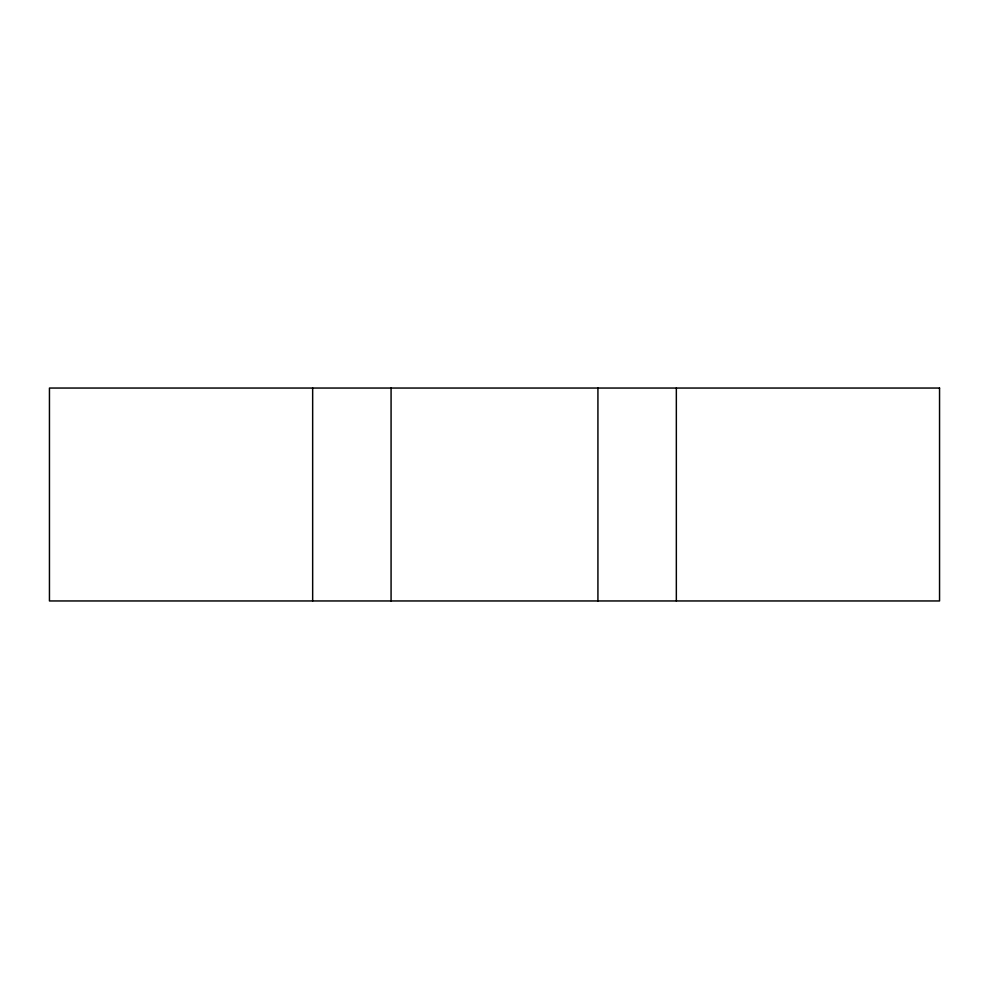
<?xml version="1.0" encoding="UTF-8"?>
<svg xmlns="http://www.w3.org/2000/svg" width="989" height="989" viewBox="0 0 989 989"><rect width="100%" height="100%" fill="white"/><g stroke="black" fill="none" stroke-linecap="round" stroke-linejoin="round"><path stroke-width="1.48" d="M676.34 388.047L676.34 600.953M597.925 388.047L597.925 600.953M391.075 388.047L391.075 600.953M312.66 388.047L312.66 600.953M939.55 388.047L49.45 388.047L49.45 600.953L939.55 600.953L939.55 388.047"/></g></svg>
